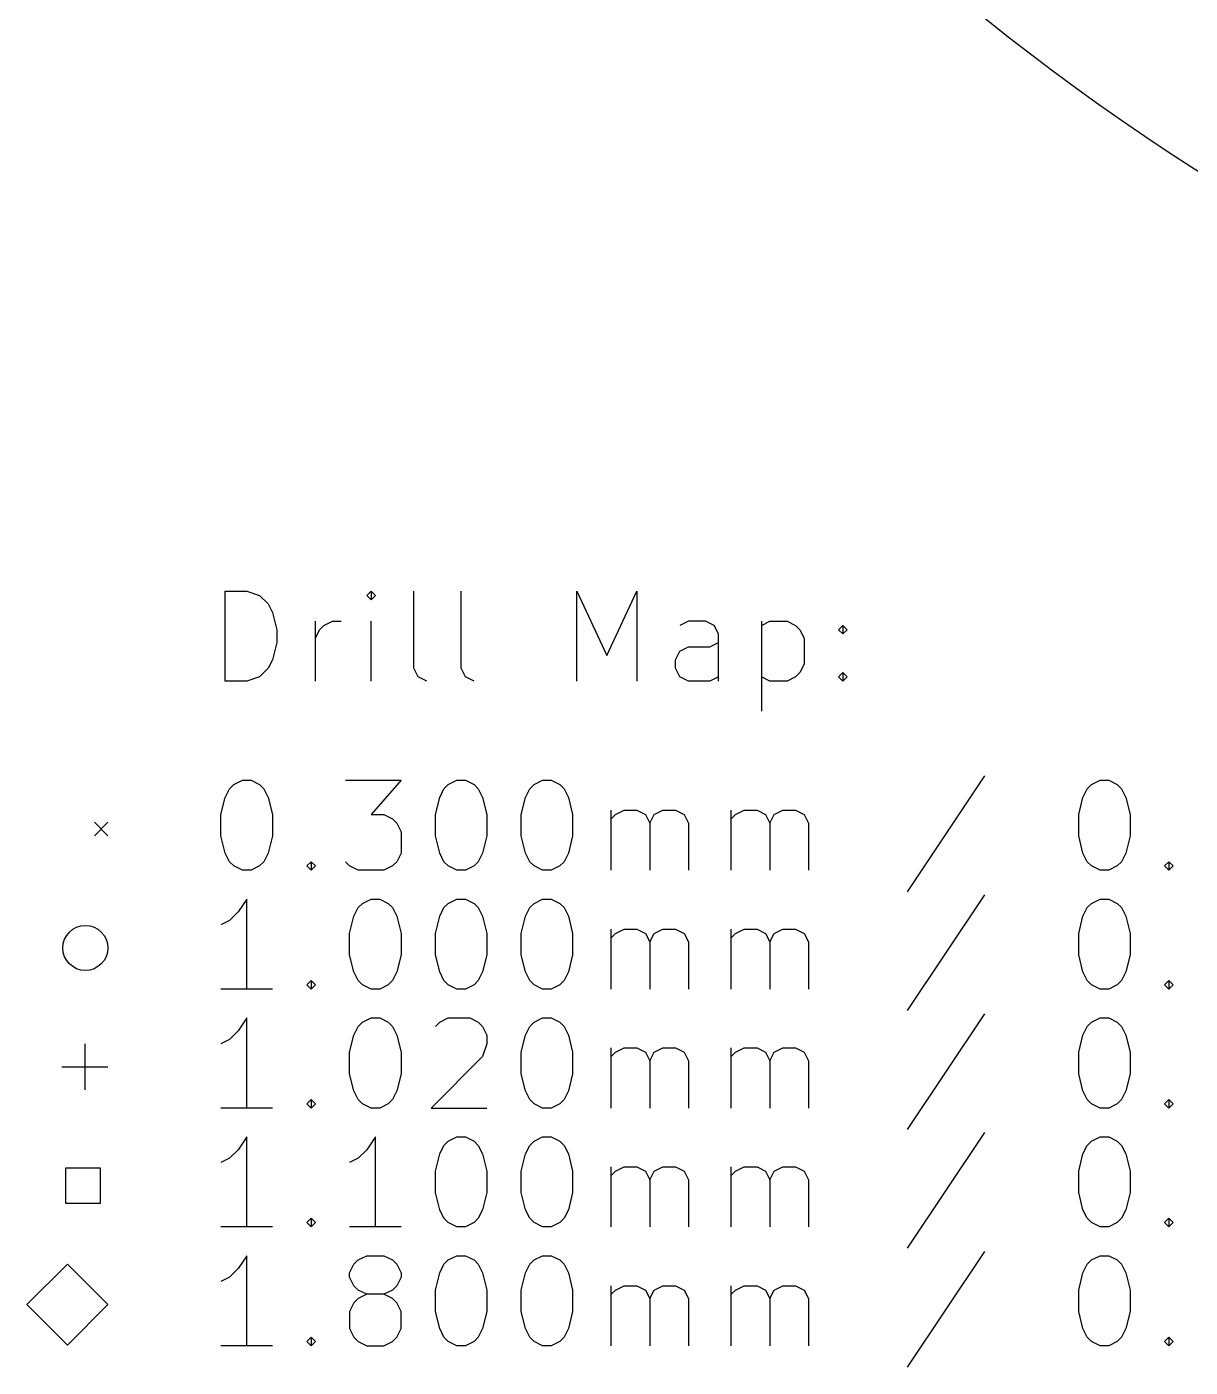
# Model space of a CAD drawing. Extents: x 96 to 202, y -167 to -44.
# Drawn here: x 95.71 to 121.54, y -166.35 to -136.58 of the extents above; entities that cross this region are included whole.
import ezdxf

# ---------------------------------------------------------------- set-up
doc = ezdxf.new("R2010")
doc.units = 0
doc.layers.add('BLACK', color=7, linetype='CONTINUOUS')

msp = doc.modelspace()

# ---------------------------------------------------------------- linework, layer by layer
at = {"layer": 'BLACK', "linetype": 'CONTINUOUS'}
for p, q in [((100.114968, -151.109852), (100.114968, -149.109852)), ((100.114968, -149.109852), (100.591158, -149.109852)), ((100.591158, -149.109852), (100.876873, -149.20509)), ((103.353063, -149.109852), (103.257825, -149.20509)), ((103.448301, -149.20509), (103.353063, -149.109852)), ((103.353063, -149.109852), (103.353063, -149.300328)), ((104.305444, -150.824137), (104.305444, -149.109852)), ((105.353063, -150.824137), (105.353063, -149.109852)), ((107.924492, -151.109852), (107.924492, -149.109852)), ((107.924492, -149.109852), (108.591159, -150.538423)), ((108.591159, -150.538423), (109.257825, -149.109852)), ((109.257825, -149.109852), (109.257825, -151.109852)), ((100.876873, -149.20509), (101.067349, -149.395566)), ((101.067349, -149.395566), (101.162587, -149.586042)), ((103.257825, -149.20509), (103.353063, -149.300328)), ((103.353063, -149.300328), (103.448301, -149.20509)), ((101.162587, -149.586042), (101.257825, -149.966994)), ((101.257825, -149.966994), (101.257825, -150.252709)), ((102.114968, -151.109852), (102.114968, -149.776518)), ((102.114968, -150.157471), (102.210206, -149.966994)), ((102.210206, -149.966994), (102.305444, -149.871756)), ((102.305444, -149.871756), (102.49592, -149.776518)), ((102.49592, -149.776518), (102.686397, -149.776518)), ((103.353063, -151.109852), (103.353063, -149.776518)), ((110.400682, -149.776518), (110.210206, -149.871756)), ((110.781635, -149.776518), (110.400682, -149.776518)), ((110.972111, -149.871756), (110.781635, -149.776518)), ((111.067349, -150.062233), (110.972111, -149.871756)), ((112.01973, -149.776518), (112.01973, -151.776518)), ((112.01973, -149.871756), (112.210206, -149.776518)), ((112.210206, -149.776518), (112.591159, -149.776518)), ((112.591159, -149.776518), (112.781635, -149.871756)), ((112.781635, -149.871756), (112.876873, -149.966994)), ((112.876873, -149.966994), (112.972111, -150.157471)), ((113.734016, -149.966994), (113.829254, -149.871756)), ((113.829254, -150.062233), (113.734016, -149.966994)), ((113.829254, -149.871756), (113.924492, -149.966994)), ((113.829254, -149.871756), (113.829254, -150.062233)), ((113.924492, -149.966994), (113.829254, -150.062233)), ((101.257825, -150.252709), (101.162587, -150.633661)), ((110.876873, -150.347947), (111.067349, -150.252709)), ((111.067349, -151.109852), (111.067349, -150.062233)), ((112.972111, -150.157471), (112.972111, -150.728899)), ((110.114968, -150.633661), (110.210206, -150.443185)), ((110.210206, -150.443185), (110.400682, -150.347947)), ((110.400682, -150.347947), (110.876873, -150.347947)), ((101.067349, -150.824137), (100.876873, -151.014614)), ((101.162587, -150.633661), (101.067349, -150.824137)), ((104.400682, -151.014614), (104.305444, -150.824137)), ((105.448301, -151.014614), (105.353063, -150.824137)), ((110.114968, -150.824137), (110.114968, -150.633661)), ((110.210206, -151.014614), (110.114968, -150.824137)), ((112.876873, -150.919375), (112.781635, -151.014614)), ((112.972111, -150.728899), (112.876873, -150.919375)), ((113.734016, -151.014614), (113.829254, -150.919375)), ((113.829254, -150.919375), (113.924492, -151.014614)), ((113.829254, -150.919375), (113.829254, -151.109852)), ((100.591158, -151.109852), (100.114968, -151.109852)), ((100.876873, -151.014614), (100.591158, -151.109852)), ((104.591158, -151.109852), (104.400682, -151.014614)), ((105.638777, -151.109852), (105.448301, -151.014614)), ((110.400682, -151.109852), (110.210206, -151.014614)), ((110.876873, -151.109852), (110.400682, -151.109852)), ((111.067349, -151.014614), (110.876873, -151.109852)), ((112.210206, -151.109852), (112.01973, -151.014614)), ((112.591159, -151.109852), (112.210206, -151.109852)), ((112.781635, -151.014614), (112.591159, -151.109852)), ((113.829254, -151.109852), (113.734016, -151.014614)), ((113.924492, -151.014614), (113.829254, -151.109852)), ((100.305444, -153.40509), (100.49592, -153.309852)), ((100.49592, -153.309852), (100.686397, -153.309852)), ((100.686397, -153.309852), (100.876873, -153.40509)), ((102.781635, -153.309852), (104.01973, -153.309852)), ((104.01973, -153.309852), (103.353063, -154.071756)), ((105.067349, -153.40509), (105.257825, -153.309852)), ((105.257825, -153.309852), (105.448302, -153.309852)), ((105.448302, -153.309852), (105.638778, -153.40509)), ((106.972111, -153.40509), (107.162587, -153.309852)), ((107.162587, -153.309852), (107.353064, -153.309852)), ((107.353064, -153.309852), (107.54354, -153.40509)), ((116.972112, -153.214614), (115.257827, -155.786042)), ((119.353065, -153.40509), (119.543541, -153.309852)), ((119.543541, -153.309852), (119.734018, -153.309852)), ((119.734018, -153.309852), (119.924494, -153.40509)), ((100.114968, -153.690804), (100.210206, -153.500328)), ((100.210206, -153.500328), (100.305444, -153.40509)), ((100.876873, -153.40509), (100.972111, -153.500328)), ((100.972111, -153.500328), (101.067349, -153.690804)), ((104.876873, -153.690804), (104.972111, -153.500328)), ((104.972111, -153.500328), (105.067349, -153.40509)), ((105.638778, -153.40509), (105.734016, -153.500328)), ((105.734016, -153.500328), (105.829254, -153.690804)), ((106.781635, -153.690804), (106.876873, -153.500328)), ((106.876873, -153.500328), (106.972111, -153.40509)), ((107.54354, -153.40509), (107.638778, -153.500328)), ((107.638778, -153.500328), (107.734016, -153.690804)), ((119.162589, -153.690804), (119.257827, -153.500328)), ((119.257827, -153.500328), (119.353065, -153.40509)), ((119.924494, -153.40509), (120.019732, -153.500328)), ((120.019732, -153.500328), (120.11497, -153.690804)), ((100.01973, -154.071756), (100.114968, -153.690804)), ((101.067349, -153.690804), (101.162587, -154.071756)), ((104.781635, -154.071756), (104.876873, -153.690804)), ((105.829254, -153.690804), (105.924492, -154.071756)), ((106.686397, -154.071756), (106.781635, -153.690804)), ((107.734016, -153.690804), (107.829254, -154.071756)), ((119.067351, -154.071756), (119.162589, -153.690804)), ((120.11497, -153.690804), (120.210208, -154.071756)), ((100.01973, -154.547947), (100.01973, -154.071756)), ((101.162587, -154.071756), (101.162587, -154.547947)), ((103.353063, -154.071756), (103.638778, -154.071756)), ((103.638778, -154.071756), (103.829254, -154.166994)), ((103.829254, -154.166994), (103.924492, -154.262233)), ((104.781635, -154.547947), (104.781635, -154.071756)), ((105.924492, -154.071756), (105.924492, -154.547947)), ((106.686397, -154.547947), (106.686397, -154.071756)), ((107.829254, -154.071756), (107.829254, -154.547947)), ((108.686397, -155.309852), (108.686397, -153.976518)), ((108.686397, -154.166994), (108.781635, -154.071756)), ((108.781635, -154.071756), (108.972111, -153.976518)), ((108.972111, -153.976518), (109.257826, -153.976518)), ((109.257826, -153.976518), (109.448302, -154.071756)), ((109.448302, -154.071756), (109.54354, -154.262233)), ((109.54354, -154.262233), (109.638778, -154.071756)), ((109.638778, -154.071756), (109.829254, -153.976518)), ((109.829254, -153.976518), (110.114968, -153.976518)), ((110.114968, -153.976518), (110.305445, -154.071756)), ((110.305445, -154.071756), (110.400683, -154.262233)), ((111.353064, -155.309852), (111.353064, -153.976518)), ((111.353064, -154.166994), (111.448302, -154.071756)), ((111.448302, -154.071756), (111.638778, -153.976518)), ((111.638778, -153.976518), (111.924493, -153.976518)), ((111.924493, -153.976518), (112.114969, -154.071756)), ((112.114969, -154.071756), (112.210207, -154.262233)), ((112.210207, -154.262233), (112.305445, -154.071756)), ((112.305445, -154.071756), (112.495921, -153.976518)), ((112.495921, -153.976518), (112.781635, -153.976518)), ((112.781635, -153.976518), (112.972112, -154.071756)), ((112.972112, -154.071756), (113.06735, -154.262233)), ((119.067351, -154.547947), (119.067351, -154.071756)), ((120.210208, -154.071756), (120.210208, -154.547947)), ((97.2072, -154.245014), (97.5072, -154.545014)), ((97.5072, -154.245014), (97.2072, -154.545014)), ((103.924492, -154.262233), (104.01973, -154.452709)), ((104.01973, -154.452709), (104.01973, -154.928899)), ((109.54354, -154.262233), (109.54354, -155.309852)), ((110.400683, -154.262233), (110.400683, -155.309852)), ((112.210207, -154.262233), (112.210207, -155.309852)), ((113.06735, -154.262233), (113.06735, -155.309852)), ((100.114968, -154.928899), (100.01973, -154.547947)), ((101.162587, -154.547947), (101.067349, -154.928899)), ((104.876873, -154.928899), (104.781635, -154.547947)), ((105.924492, -154.547947), (105.829254, -154.928899)), ((106.781635, -154.928899), (106.686397, -154.547947)), ((107.829254, -154.547947), (107.734016, -154.928899)), ((119.162589, -154.928899), (119.067351, -154.547947)), ((120.210208, -154.547947), (120.11497, -154.928899)), ((100.210206, -155.119375), (100.114968, -154.928899)), ((101.067349, -154.928899), (100.972111, -155.119375)), ((104.01973, -154.928899), (103.924492, -155.119375)), ((104.972111, -155.119375), (104.876873, -154.928899)), ((105.829254, -154.928899), (105.734016, -155.119375)), ((106.876873, -155.119375), (106.781635, -154.928899)), ((107.734016, -154.928899), (107.638778, -155.119375)), ((119.257827, -155.119375), (119.162589, -154.928899)), ((120.11497, -154.928899), (120.019732, -155.119375)), ((100.305444, -155.214614), (100.210206, -155.119375)), ((100.49592, -155.309852), (100.305444, -155.214614)), ((100.686397, -155.309852), (100.49592, -155.309852)), ((100.876873, -155.214614), (100.686397, -155.309852)), ((100.972111, -155.119375), (100.876873, -155.214614)), ((101.924492, -155.214614), (102.01973, -155.119375)), ((102.01973, -155.309852), (101.924492, -155.214614)), ((102.01973, -155.119375), (102.114968, -155.214614)), ((102.01973, -155.119375), (102.01973, -155.309852)), ((102.114968, -155.214614), (102.01973, -155.309852)), ((102.876873, -155.214614), (102.781635, -155.119375)), ((103.067349, -155.309852), (102.876873, -155.214614)), ((103.638778, -155.309852), (103.067349, -155.309852)), ((103.829254, -155.214614), (103.638778, -155.309852)), ((103.924492, -155.119375), (103.829254, -155.214614)), ((105.067349, -155.214614), (104.972111, -155.119375)), ((105.257825, -155.309852), (105.067349, -155.214614)), ((105.448302, -155.309852), (105.257825, -155.309852)), ((105.638778, -155.214614), (105.448302, -155.309852)), ((105.734016, -155.119375), (105.638778, -155.214614)), ((106.972111, -155.214614), (106.876873, -155.119375)), ((107.162587, -155.309852), (106.972111, -155.214614)), ((107.353064, -155.309852), (107.162587, -155.309852)), ((107.54354, -155.214614), (107.353064, -155.309852)), ((107.638778, -155.119375), (107.54354, -155.214614)), ((119.353065, -155.214614), (119.257827, -155.119375)), ((119.543541, -155.309852), (119.353065, -155.214614)), ((119.734018, -155.309852), (119.543541, -155.309852)), ((119.924494, -155.214614), (119.734018, -155.309852)), ((120.019732, -155.119375), (119.924494, -155.214614)), ((120.972113, -155.214614), (121.067351, -155.119375)), ((121.067351, -155.309852), (120.972113, -155.214614)), ((121.067351, -155.119375), (121.162589, -155.214614)), ((121.067351, -155.119375), (121.067351, -155.309852)), ((121.162589, -155.214614), (121.067351, -155.309852)), ((100.591158, -155.949852), (100.400682, -156.235566)), ((100.591158, -157.949852), (100.591158, -155.949852)), ((103.162587, -156.04509), (103.353063, -155.949852)), ((103.353063, -155.949852), (103.54354, -155.949852)), ((103.54354, -155.949852), (103.734016, -156.04509)), ((105.067349, -156.04509), (105.257825, -155.949852)), ((105.257825, -155.949852), (105.448302, -155.949852)), ((105.448302, -155.949852), (105.638778, -156.04509)), ((106.972111, -156.04509), (107.162587, -155.949852)), ((107.162587, -155.949852), (107.353064, -155.949852)), ((107.353064, -155.949852), (107.54354, -156.04509)), ((116.972112, -155.854614), (115.257827, -158.426042)), ((119.353065, -156.04509), (119.543541, -155.949852)), ((119.543541, -155.949852), (119.734018, -155.949852)), ((119.734018, -155.949852), (119.924494, -156.04509)), ((100.400682, -156.235566), (100.210206, -156.426042)), ((102.972111, -156.330804), (103.067349, -156.140328)), ((103.067349, -156.140328), (103.162587, -156.04509)), ((103.734016, -156.04509), (103.829254, -156.140328)), ((103.829254, -156.140328), (103.924492, -156.330804)), ((104.876873, -156.330804), (104.972111, -156.140328)), ((104.972111, -156.140328), (105.067349, -156.04509)), ((105.638778, -156.04509), (105.734016, -156.140328)), ((105.734016, -156.140328), (105.829254, -156.330804)), ((106.781635, -156.330804), (106.876873, -156.140328)), ((106.876873, -156.140328), (106.972111, -156.04509)), ((107.54354, -156.04509), (107.638778, -156.140328)), ((107.638778, -156.140328), (107.734016, -156.330804)), ((119.162589, -156.330804), (119.257827, -156.140328)), ((119.257827, -156.140328), (119.353065, -156.04509)), ((119.924494, -156.04509), (120.019732, -156.140328)), ((120.019732, -156.140328), (120.11497, -156.330804)), ((100.210206, -156.426042), (100.01973, -156.52128)), ((102.876873, -156.711756), (102.972111, -156.330804)), ((103.924492, -156.330804), (104.01973, -156.711756)), ((104.781635, -156.711756), (104.876873, -156.330804)), ((105.829254, -156.330804), (105.924492, -156.711756)), ((106.686397, -156.711756), (106.781635, -156.330804)), ((107.734016, -156.330804), (107.829254, -156.711756)), ((119.067351, -156.711756), (119.162589, -156.330804)), ((120.11497, -156.330804), (120.210208, -156.711756)), ((102.876873, -157.187947), (102.876873, -156.711756)), ((104.01973, -156.711756), (104.01973, -157.187947)), ((104.781635, -157.187947), (104.781635, -156.711756)), ((105.924492, -156.711756), (105.924492, -157.187947)), ((106.686397, -157.187947), (106.686397, -156.711756)), ((107.829254, -156.711756), (107.829254, -157.187947)), ((108.686397, -157.949852), (108.686397, -156.616518)), ((108.686397, -156.806994), (108.781635, -156.711756)), ((108.781635, -156.711756), (108.972111, -156.616518)), ((108.972111, -156.616518), (109.257826, -156.616518)), ((109.257826, -156.616518), (109.448302, -156.711756)), ((109.448302, -156.711756), (109.54354, -156.902233)), ((109.54354, -156.902233), (109.638778, -156.711756)), ((109.638778, -156.711756), (109.829254, -156.616518)), ((109.829254, -156.616518), (110.114968, -156.616518)), ((110.114968, -156.616518), (110.305445, -156.711756)), ((110.305445, -156.711756), (110.400683, -156.902233)), ((111.353064, -157.949852), (111.353064, -156.616518)), ((111.353064, -156.806994), (111.448302, -156.711756)), ((111.448302, -156.711756), (111.638778, -156.616518)), ((111.638778, -156.616518), (111.924493, -156.616518)), ((111.924493, -156.616518), (112.114969, -156.711756)), ((112.114969, -156.711756), (112.210207, -156.902233)), ((112.210207, -156.902233), (112.305445, -156.711756)), ((112.305445, -156.711756), (112.495921, -156.616518)), ((112.495921, -156.616518), (112.781635, -156.616518)), ((112.781635, -156.616518), (112.972112, -156.711756)), ((112.972112, -156.711756), (113.06735, -156.902233)), ((119.067351, -157.187947), (119.067351, -156.711756)), ((120.210208, -156.711756), (120.210208, -157.187947)), ((109.54354, -156.902233), (109.54354, -157.949852)), ((110.400683, -156.902233), (110.400683, -157.949852)), ((112.210207, -156.902233), (112.210207, -157.949852)), ((113.06735, -156.902233), (113.06735, -157.949852)), ((102.972111, -157.568899), (102.876873, -157.187947)), ((104.01973, -157.187947), (103.924492, -157.568899)), ((104.876873, -157.568899), (104.781635, -157.187947)), ((105.924492, -157.187947), (105.829254, -157.568899)), ((106.781635, -157.568899), (106.686397, -157.187947)), ((107.829254, -157.187947), (107.734016, -157.568899)), ((119.162589, -157.568899), (119.067351, -157.187947)), ((120.210208, -157.187947), (120.11497, -157.568899)), ((101.924492, -157.854614), (102.01973, -157.759375)), ((102.01973, -157.759375), (102.114968, -157.854614)), ((102.01973, -157.759375), (102.01973, -157.949852)), ((103.067349, -157.759375), (102.972111, -157.568899)), ((103.162587, -157.854614), (103.067349, -157.759375)), ((103.829254, -157.759375), (103.734016, -157.854614)), ((103.924492, -157.568899), (103.829254, -157.759375)), ((104.972111, -157.759375), (104.876873, -157.568899)), ((105.067349, -157.854614), (104.972111, -157.759375)), ((105.734016, -157.759375), (105.638778, -157.854614)), ((105.829254, -157.568899), (105.734016, -157.759375)), ((106.876873, -157.759375), (106.781635, -157.568899)), ((106.972111, -157.854614), (106.876873, -157.759375)), ((107.638778, -157.759375), (107.54354, -157.854614)), ((107.734016, -157.568899), (107.638778, -157.759375)), ((119.257827, -157.759375), (119.162589, -157.568899)), ((119.353065, -157.854614), (119.257827, -157.759375)), ((120.019732, -157.759375), (119.924494, -157.854614)), ((120.11497, -157.568899), (120.019732, -157.759375)), ((120.972113, -157.854614), (121.067351, -157.759375)), ((121.067351, -157.759375), (121.162589, -157.854614)), ((121.067351, -157.759375), (121.067351, -157.949852)), ((101.162587, -157.949852), (100.01973, -157.949852)), ((102.01973, -157.949852), (101.924492, -157.854614)), ((102.114968, -157.854614), (102.01973, -157.949852)), ((103.353063, -157.949852), (103.162587, -157.854614)), ((103.54354, -157.949852), (103.353063, -157.949852)), ((103.734016, -157.854614), (103.54354, -157.949852)), ((105.257825, -157.949852), (105.067349, -157.854614)), ((105.448302, -157.949852), (105.257825, -157.949852)), ((105.638778, -157.854614), (105.448302, -157.949852)), ((107.162587, -157.949852), (106.972111, -157.854614)), ((107.353064, -157.949852), (107.162587, -157.949852)), ((107.54354, -157.854614), (107.353064, -157.949852)), ((119.543541, -157.949852), (119.353065, -157.854614)), ((119.734018, -157.949852), (119.543541, -157.949852)), ((119.924494, -157.854614), (119.734018, -157.949852)), ((121.067351, -157.949852), (120.972113, -157.854614)), ((121.162589, -157.854614), (121.067351, -157.949852)), ((100.591158, -158.589852), (100.400682, -158.875566)), ((100.591158, -160.589852), (100.591158, -158.589852)), ((103.162587, -158.68509), (103.353063, -158.589852)), ((103.353063, -158.589852), (103.54354, -158.589852)), ((103.54354, -158.589852), (103.734016, -158.68509)), ((104.876873, -158.68509), (105.067349, -158.589852)), ((105.067349, -158.589852), (105.54354, -158.589852)), ((105.54354, -158.589852), (105.734016, -158.68509)), ((106.972111, -158.68509), (107.162587, -158.589852)), ((107.162587, -158.589852), (107.353064, -158.589852)), ((107.353064, -158.589852), (107.54354, -158.68509)), ((116.972112, -158.494614), (115.257827, -161.066042)), ((119.353065, -158.68509), (119.543541, -158.589852)), ((119.543541, -158.589852), (119.734018, -158.589852)), ((119.734018, -158.589852), (119.924494, -158.68509)), ((100.400682, -158.875566), (100.210206, -159.066042)), ((102.972111, -158.970804), (103.067349, -158.780328)), ((103.067349, -158.780328), (103.162587, -158.68509)), ((103.734016, -158.68509), (103.829254, -158.780328)), ((103.829254, -158.780328), (103.924492, -158.970804)), ((104.781635, -158.780328), (104.876873, -158.68509)), ((105.734016, -158.68509), (105.829254, -158.780328)), ((105.829254, -158.780328), (105.924492, -158.970804)), ((106.781635, -158.970804), (106.876873, -158.780328)), ((106.876873, -158.780328), (106.972111, -158.68509)), ((107.54354, -158.68509), (107.638778, -158.780328)), ((107.638778, -158.780328), (107.734016, -158.970804)), ((119.162589, -158.970804), (119.257827, -158.780328)), ((119.257827, -158.780328), (119.353065, -158.68509)), ((119.924494, -158.68509), (120.019732, -158.780328)), ((120.019732, -158.780328), (120.11497, -158.970804)), ((96.9972, -159.165014), (96.9972, -160.185014)), ((100.210206, -159.066042), (100.01973, -159.16128)), ((102.876873, -159.351756), (102.972111, -158.970804)), ((103.924492, -158.970804), (104.01973, -159.351756)), ((105.924492, -159.16128), (105.829254, -159.446994)), ((105.924492, -158.970804), (105.924492, -159.16128)), ((106.686397, -159.351756), (106.781635, -158.970804)), ((107.734016, -158.970804), (107.829254, -159.351756)), ((108.686397, -160.589852), (108.686397, -159.256518)), ((108.781635, -159.351756), (108.972111, -159.256518)), ((108.972111, -159.256518), (109.257826, -159.256518)), ((109.257826, -159.256518), (109.448302, -159.351756)), ((109.638778, -159.351756), (109.829254, -159.256518)), ((109.829254, -159.256518), (110.114968, -159.256518)), ((110.114968, -159.256518), (110.305445, -159.351756)), ((111.353064, -160.589852), (111.353064, -159.256518)), ((111.448302, -159.351756), (111.638778, -159.256518)), ((111.638778, -159.256518), (111.924493, -159.256518)), ((111.924493, -159.256518), (112.114969, -159.351756)), ((112.305445, -159.351756), (112.495921, -159.256518)), ((112.495921, -159.256518), (112.781635, -159.256518)), ((112.781635, -159.256518), (112.972112, -159.351756)), ((119.067351, -159.351756), (119.162589, -158.970804)), ((120.11497, -158.970804), (120.210208, -159.351756)), ((102.876873, -159.827947), (102.876873, -159.351756)), ((104.01973, -159.351756), (104.01973, -159.827947)), ((105.829254, -159.446994), (104.686397, -160.589852)), ((106.686397, -159.827947), (106.686397, -159.351756)), ((107.829254, -159.351756), (107.829254, -159.827947)), ((108.686397, -159.446994), (108.781635, -159.351756)), ((109.448302, -159.351756), (109.54354, -159.542233)), ((109.54354, -159.542233), (109.638778, -159.351756)), ((109.54354, -159.542233), (109.54354, -160.589852)), ((110.305445, -159.351756), (110.400683, -159.542233)), ((110.400683, -159.542233), (110.400683, -160.589852)), ((111.353064, -159.446994), (111.448302, -159.351756)), ((112.114969, -159.351756), (112.210207, -159.542233)), ((112.210207, -159.542233), (112.305445, -159.351756)), ((112.210207, -159.542233), (112.210207, -160.589852)), ((112.972112, -159.351756), (113.06735, -159.542233)), ((113.06735, -159.542233), (113.06735, -160.589852)), ((119.067351, -159.827947), (119.067351, -159.351756)), ((120.210208, -159.351756), (120.210208, -159.827947)), ((96.4872, -159.675014), (97.5072, -159.675014)), ((102.972111, -160.208899), (102.876873, -159.827947)), ((104.01973, -159.827947), (103.924492, -160.208899)), ((106.781635, -160.208899), (106.686397, -159.827947)), ((107.829254, -159.827947), (107.734016, -160.208899)), ((119.162589, -160.208899), (119.067351, -159.827947)), ((120.210208, -159.827947), (120.11497, -160.208899)), ((101.924492, -160.494614), (102.01973, -160.399375)), ((102.01973, -160.399375), (102.114968, -160.494614)), ((102.01973, -160.399375), (102.01973, -160.589852)), ((103.067349, -160.399375), (102.972111, -160.208899)), ((103.162587, -160.494614), (103.067349, -160.399375)), ((103.829254, -160.399375), (103.734016, -160.494614)), ((103.924492, -160.208899), (103.829254, -160.399375)), ((106.876873, -160.399375), (106.781635, -160.208899)), ((106.972111, -160.494614), (106.876873, -160.399375)), ((107.638778, -160.399375), (107.54354, -160.494614)), ((107.734016, -160.208899), (107.638778, -160.399375)), ((119.257827, -160.399375), (119.162589, -160.208899)), ((119.353065, -160.494614), (119.257827, -160.399375)), ((120.019732, -160.399375), (119.924494, -160.494614)), ((120.11497, -160.208899), (120.019732, -160.399375)), ((120.972113, -160.494614), (121.067351, -160.399375)), ((121.067351, -160.399375), (121.162589, -160.494614)), ((121.067351, -160.399375), (121.067351, -160.589852)), ((101.162587, -160.589852), (100.01973, -160.589852)), ((102.01973, -160.589852), (101.924492, -160.494614)), ((102.114968, -160.494614), (102.01973, -160.589852)), ((103.353063, -160.589852), (103.162587, -160.494614)), ((103.54354, -160.589852), (103.353063, -160.589852)), ((103.734016, -160.494614), (103.54354, -160.589852)), ((104.686397, -160.589852), (105.924492, -160.589852)), ((107.162587, -160.589852), (106.972111, -160.494614)), ((107.353064, -160.589852), (107.162587, -160.589852)), ((107.54354, -160.494614), (107.353064, -160.589852)), ((119.543541, -160.589852), (119.353065, -160.494614)), ((119.734018, -160.589852), (119.543541, -160.589852)), ((119.924494, -160.494614), (119.734018, -160.589852)), ((121.067351, -160.589852), (120.972113, -160.494614)), ((121.162589, -160.494614), (121.067351, -160.589852)), ((100.591158, -161.229852), (100.400682, -161.515566)), ((100.591158, -163.229852), (100.591158, -161.229852)), ((103.448301, -161.229852), (103.257825, -161.515566)), ((103.448301, -163.229852), (103.448301, -161.229852)), ((104.972111, -161.420328), (105.067349, -161.32509)), ((105.067349, -161.32509), (105.257825, -161.229852)), ((105.257825, -161.229852), (105.448302, -161.229852)), ((105.448302, -161.229852), (105.638778, -161.32509)), ((105.638778, -161.32509), (105.734016, -161.420328)), ((106.876873, -161.420328), (106.972111, -161.32509)), ((106.972111, -161.32509), (107.162587, -161.229852)), ((107.162587, -161.229852), (107.353064, -161.229852)), ((107.353064, -161.229852), (107.54354, -161.32509)), ((107.54354, -161.32509), (107.638778, -161.420328)), ((116.972112, -161.134614), (115.257827, -163.706042)), ((119.257827, -161.420328), (119.353065, -161.32509)), ((119.353065, -161.32509), (119.543541, -161.229852)), ((119.543541, -161.229852), (119.734018, -161.229852)), ((119.734018, -161.229852), (119.924494, -161.32509)), ((119.924494, -161.32509), (120.019732, -161.420328)), ((100.400682, -161.515566), (100.210206, -161.706042)), ((103.257825, -161.515566), (103.067349, -161.706042)), ((104.781635, -161.991756), (104.876873, -161.610804)), ((104.876873, -161.610804), (104.972111, -161.420328)), ((105.734016, -161.420328), (105.829254, -161.610804)), ((105.829254, -161.610804), (105.924492, -161.991756)), ((106.686397, -161.991756), (106.781635, -161.610804)), ((106.781635, -161.610804), (106.876873, -161.420328)), ((107.638778, -161.420328), (107.734016, -161.610804)), ((107.734016, -161.610804), (107.829254, -161.991756)), ((119.067351, -161.991756), (119.162589, -161.610804)), ((119.162589, -161.610804), (119.257827, -161.420328)), ((120.019732, -161.420328), (120.11497, -161.610804)), ((120.11497, -161.610804), (120.210208, -161.991756)), ((97.346112, -161.926102), (96.568288, -161.926102)), ((96.568288, -161.926102), (96.568288, -162.703926)), ((97.346112, -162.703926), (97.346112, -161.926102)), ((100.210206, -161.706042), (100.01973, -161.80128)), ((103.067349, -161.706042), (102.876873, -161.80128)), ((108.686397, -163.229852), (108.686397, -161.896518)), ((108.781635, -161.991756), (108.972111, -161.896518)), ((108.972111, -161.896518), (109.257826, -161.896518)), ((109.257826, -161.896518), (109.448302, -161.991756)), ((109.638778, -161.991756), (109.829254, -161.896518)), ((109.829254, -161.896518), (110.114968, -161.896518)), ((110.114968, -161.896518), (110.305445, -161.991756)), ((111.353064, -163.229852), (111.353064, -161.896518)), ((111.448302, -161.991756), (111.638778, -161.896518)), ((111.638778, -161.896518), (111.924493, -161.896518)), ((111.924493, -161.896518), (112.114969, -161.991756)), ((112.305445, -161.991756), (112.495921, -161.896518)), ((112.495921, -161.896518), (112.781635, -161.896518)), ((112.781635, -161.896518), (112.972112, -161.991756)), ((104.781635, -162.467947), (104.781635, -161.991756)), ((105.924492, -161.991756), (105.924492, -162.467947)), ((106.686397, -162.467947), (106.686397, -161.991756)), ((107.829254, -161.991756), (107.829254, -162.467947)), ((108.686397, -162.086994), (108.781635, -161.991756)), ((109.448302, -161.991756), (109.54354, -162.182233)), ((109.54354, -162.182233), (109.638778, -161.991756)), ((109.54354, -162.182233), (109.54354, -163.229852)), ((110.305445, -161.991756), (110.400683, -162.182233)), ((110.400683, -162.182233), (110.400683, -163.229852)), ((111.353064, -162.086994), (111.448302, -161.991756)), ((112.114969, -161.991756), (112.210207, -162.182233)), ((112.210207, -162.182233), (112.305445, -161.991756)), ((112.210207, -162.182233), (112.210207, -163.229852)), ((112.972112, -161.991756), (113.06735, -162.182233)), ((113.06735, -162.182233), (113.06735, -163.229852)), ((119.067351, -162.467947), (119.067351, -161.991756)), ((120.210208, -161.991756), (120.210208, -162.467947)), ((104.876873, -162.848899), (104.781635, -162.467947)), ((105.924492, -162.467947), (105.829254, -162.848899)), ((106.781635, -162.848899), (106.686397, -162.467947)), ((107.829254, -162.467947), (107.734016, -162.848899)), ((119.162589, -162.848899), (119.067351, -162.467947)), ((120.210208, -162.467947), (120.11497, -162.848899)), ((96.568288, -162.703926), (97.346112, -162.703926)), ((101.924492, -163.134614), (102.01973, -163.039375)), ((102.01973, -163.039375), (102.114968, -163.134614)), ((102.01973, -163.039375), (102.01973, -163.229852)), ((104.972111, -163.039375), (104.876873, -162.848899)), ((105.067349, -163.134614), (104.972111, -163.039375)), ((105.734016, -163.039375), (105.638778, -163.134614)), ((105.829254, -162.848899), (105.734016, -163.039375)), ((106.876873, -163.039375), (106.781635, -162.848899)), ((106.972111, -163.134614), (106.876873, -163.039375)), ((107.638778, -163.039375), (107.54354, -163.134614)), ((107.734016, -162.848899), (107.638778, -163.039375)), ((119.257827, -163.039375), (119.162589, -162.848899)), ((119.353065, -163.134614), (119.257827, -163.039375)), ((120.019732, -163.039375), (119.924494, -163.134614)), ((120.11497, -162.848899), (120.019732, -163.039375)), ((120.972113, -163.134614), (121.067351, -163.039375)), ((121.067351, -163.039375), (121.162589, -163.134614)), ((121.067351, -163.039375), (121.067351, -163.229852)), ((101.162587, -163.229852), (100.01973, -163.229852)), ((102.01973, -163.229852), (101.924492, -163.134614)), ((102.114968, -163.134614), (102.01973, -163.229852)), ((104.01973, -163.229852), (102.876873, -163.229852)), ((105.257825, -163.229852), (105.067349, -163.134614)), ((105.448302, -163.229852), (105.257825, -163.229852)), ((105.638778, -163.134614), (105.448302, -163.229852)), ((107.162587, -163.229852), (106.972111, -163.134614)), ((107.353064, -163.229852), (107.162587, -163.229852)), ((107.54354, -163.134614), (107.353064, -163.229852)), ((119.543541, -163.229852), (119.353065, -163.134614)), ((119.734018, -163.229852), (119.543541, -163.229852)), ((119.924494, -163.134614), (119.734018, -163.229852)), ((121.067351, -163.229852), (120.972113, -163.134614)), ((121.162589, -163.134614), (121.067351, -163.229852)), ((100.591158, -163.869852), (100.400682, -164.155566)), ((100.591158, -165.869852), (100.591158, -163.869852)), ((102.972111, -164.060328), (103.067349, -163.96509)), ((103.067349, -163.96509), (103.257825, -163.869852)), ((103.257825, -163.869852), (103.638778, -163.869852)), ((103.638778, -163.869852), (103.829254, -163.96509)), ((103.829254, -163.96509), (103.924492, -164.060328)), ((104.972111, -164.060328), (105.067349, -163.96509)), ((105.067349, -163.96509), (105.257825, -163.869852)), ((105.257825, -163.869852), (105.448302, -163.869852)), ((105.448302, -163.869852), (105.638778, -163.96509)), ((105.638778, -163.96509), (105.734016, -164.060328)), ((106.876873, -164.060328), (106.972111, -163.96509)), ((106.972111, -163.96509), (107.162587, -163.869852)), ((107.162587, -163.869852), (107.353064, -163.869852)), ((107.353064, -163.869852), (107.54354, -163.96509)), ((107.54354, -163.96509), (107.638778, -164.060328)), ((116.972112, -163.774614), (115.257827, -166.346042)), ((119.257827, -164.060328), (119.353065, -163.96509)), ((119.353065, -163.96509), (119.543541, -163.869852)), ((119.543541, -163.869852), (119.734018, -163.869852)), ((119.734018, -163.869852), (119.924494, -163.96509)), ((119.924494, -163.96509), (120.019732, -164.060328)), ((96.6072, -164.055014), (95.7072, -164.955014)), ((97.5072, -164.955014), (96.6072, -164.055014)), ((100.400682, -164.155566), (100.210206, -164.346042)), ((102.876873, -164.250804), (102.972111, -164.060328)), ((102.876873, -164.346042), (102.876873, -164.250804)), ((103.924492, -164.060328), (104.01973, -164.250804)), ((104.01973, -164.250804), (104.01973, -164.346042)), ((104.781635, -164.631756), (104.876873, -164.250804)), ((104.876873, -164.250804), (104.972111, -164.060328)), ((105.734016, -164.060328), (105.829254, -164.250804)), ((105.829254, -164.250804), (105.924492, -164.631756)), ((106.686397, -164.631756), (106.781635, -164.250804)), ((106.781635, -164.250804), (106.876873, -164.060328)), ((107.638778, -164.060328), (107.734016, -164.250804)), ((107.734016, -164.250804), (107.829254, -164.631756)), ((119.067351, -164.631756), (119.162589, -164.250804)), ((119.162589, -164.250804), (119.257827, -164.060328)), ((120.019732, -164.060328), (120.11497, -164.250804)), ((120.11497, -164.250804), (120.210208, -164.631756)), ((100.210206, -164.346042), (100.01973, -164.44128)), ((102.972111, -164.536518), (102.876873, -164.346042)), ((103.067349, -164.631756), (102.972111, -164.536518)), ((103.924492, -164.536518), (103.829254, -164.631756)), ((104.01973, -164.346042), (103.924492, -164.536518)), ((108.686397, -165.869852), (108.686397, -164.536518)), ((108.781635, -164.631756), (108.972111, -164.536518)), ((108.972111, -164.536518), (109.257826, -164.536518)), ((109.257826, -164.536518), (109.448302, -164.631756)), ((109.638778, -164.631756), (109.829254, -164.536518)), ((109.829254, -164.536518), (110.114968, -164.536518)), ((110.114968, -164.536518), (110.305445, -164.631756)), ((111.353064, -165.869852), (111.353064, -164.536518)), ((111.448302, -164.631756), (111.638778, -164.536518)), ((111.638778, -164.536518), (111.924493, -164.536518)), ((111.924493, -164.536518), (112.114969, -164.631756)), ((112.305445, -164.631756), (112.495921, -164.536518)), ((112.495921, -164.536518), (112.781635, -164.536518)), ((112.781635, -164.536518), (112.972112, -164.631756)), ((102.972111, -164.917471), (102.876873, -165.107947)), ((103.067349, -164.822233), (102.972111, -164.917471)), ((103.257825, -164.726994), (103.067349, -164.631756)), ((103.257825, -164.726994), (103.067349, -164.822233)), ((103.638778, -164.726994), (103.257825, -164.726994)), ((103.829254, -164.631756), (103.638778, -164.726994)), ((103.829254, -164.822233), (103.638778, -164.726994)), ((103.924492, -164.917471), (103.829254, -164.822233)), ((104.01973, -165.107947), (103.924492, -164.917471)), ((104.781635, -165.107947), (104.781635, -164.631756)), ((105.924492, -164.631756), (105.924492, -165.107947)), ((106.686397, -165.107947), (106.686397, -164.631756)), ((107.829254, -164.631756), (107.829254, -165.107947)), ((108.686397, -164.726994), (108.781635, -164.631756)), ((109.448302, -164.631756), (109.54354, -164.822233)), ((109.54354, -164.822233), (109.638778, -164.631756)), ((109.54354, -164.822233), (109.54354, -165.869852)), ((110.305445, -164.631756), (110.400683, -164.822233)), ((110.400683, -164.822233), (110.400683, -165.869852)), ((111.353064, -164.726994), (111.448302, -164.631756)), ((112.114969, -164.631756), (112.210207, -164.822233)), ((112.210207, -164.822233), (112.305445, -164.631756)), ((112.210207, -164.822233), (112.210207, -165.869852)), ((112.972112, -164.631756), (113.06735, -164.822233)), ((113.06735, -164.822233), (113.06735, -165.869852)), ((119.067351, -165.107947), (119.067351, -164.631756)), ((120.210208, -164.631756), (120.210208, -165.107947)), ((95.7072, -164.955014), (96.6072, -165.855014)), ((96.6072, -165.855014), (97.5072, -164.955014)), ((102.876873, -165.107947), (102.876873, -165.488899)), ((104.01973, -165.488899), (104.01973, -165.107947)), ((104.876873, -165.488899), (104.781635, -165.107947)), ((105.924492, -165.107947), (105.829254, -165.488899)), ((106.781635, -165.488899), (106.686397, -165.107947)), ((107.829254, -165.107947), (107.734016, -165.488899)), ((119.162589, -165.488899), (119.067351, -165.107947)), ((120.210208, -165.107947), (120.11497, -165.488899)), ((102.876873, -165.488899), (102.972111, -165.679375)), ((103.924492, -165.679375), (104.01973, -165.488899)), ((104.972111, -165.679375), (104.876873, -165.488899)), ((105.829254, -165.488899), (105.734016, -165.679375)), ((106.876873, -165.679375), (106.781635, -165.488899)), ((107.734016, -165.488899), (107.638778, -165.679375)), ((119.257827, -165.679375), (119.162589, -165.488899)), ((120.11497, -165.488899), (120.019732, -165.679375)), ((101.924492, -165.774614), (102.01973, -165.679375)), ((102.01973, -165.869852), (101.924492, -165.774614)), ((102.01973, -165.679375), (102.114968, -165.774614)), ((102.01973, -165.679375), (102.01973, -165.869852)), ((102.114968, -165.774614), (102.01973, -165.869852)), ((102.972111, -165.679375), (103.067349, -165.774614)), ((103.067349, -165.774614), (103.257825, -165.869852)), ((103.638778, -165.869852), (103.829254, -165.774614)), ((103.829254, -165.774614), (103.924492, -165.679375)), ((105.067349, -165.774614), (104.972111, -165.679375)), ((105.257825, -165.869852), (105.067349, -165.774614)), ((105.638778, -165.774614), (105.448302, -165.869852)), ((105.734016, -165.679375), (105.638778, -165.774614)), ((106.972111, -165.774614), (106.876873, -165.679375)), ((107.162587, -165.869852), (106.972111, -165.774614)), ((107.54354, -165.774614), (107.353064, -165.869852)), ((107.638778, -165.679375), (107.54354, -165.774614)), ((119.353065, -165.774614), (119.257827, -165.679375)), ((119.543541, -165.869852), (119.353065, -165.774614)), ((119.924494, -165.774614), (119.734018, -165.869852)), ((120.019732, -165.679375), (119.924494, -165.774614)), ((120.972113, -165.774614), (121.067351, -165.679375)), ((121.067351, -165.869852), (120.972113, -165.774614)), ((121.067351, -165.679375), (121.162589, -165.774614)), ((121.067351, -165.679375), (121.067351, -165.869852)), ((121.162589, -165.774614), (121.067351, -165.869852)), ((101.162587, -165.869852), (100.01973, -165.869852)), ((103.257825, -165.869852), (103.638778, -165.869852)), ((105.448302, -165.869852), (105.257825, -165.869852)), ((107.353064, -165.869852), (107.162587, -165.869852)), ((119.734018, -165.869852), (119.543541, -165.869852))]:
    msp.add_line(p, q, dxfattribs=at)
at = {"layer": 'BLACK'}
for centre, radius in [((149.6072, -95.895014), 52), ((97.0072, -157.035014), 0.5)]:
    msp.add_circle(centre, radius, dxfattribs=at)

doc.saveas('drawing.dxf')
